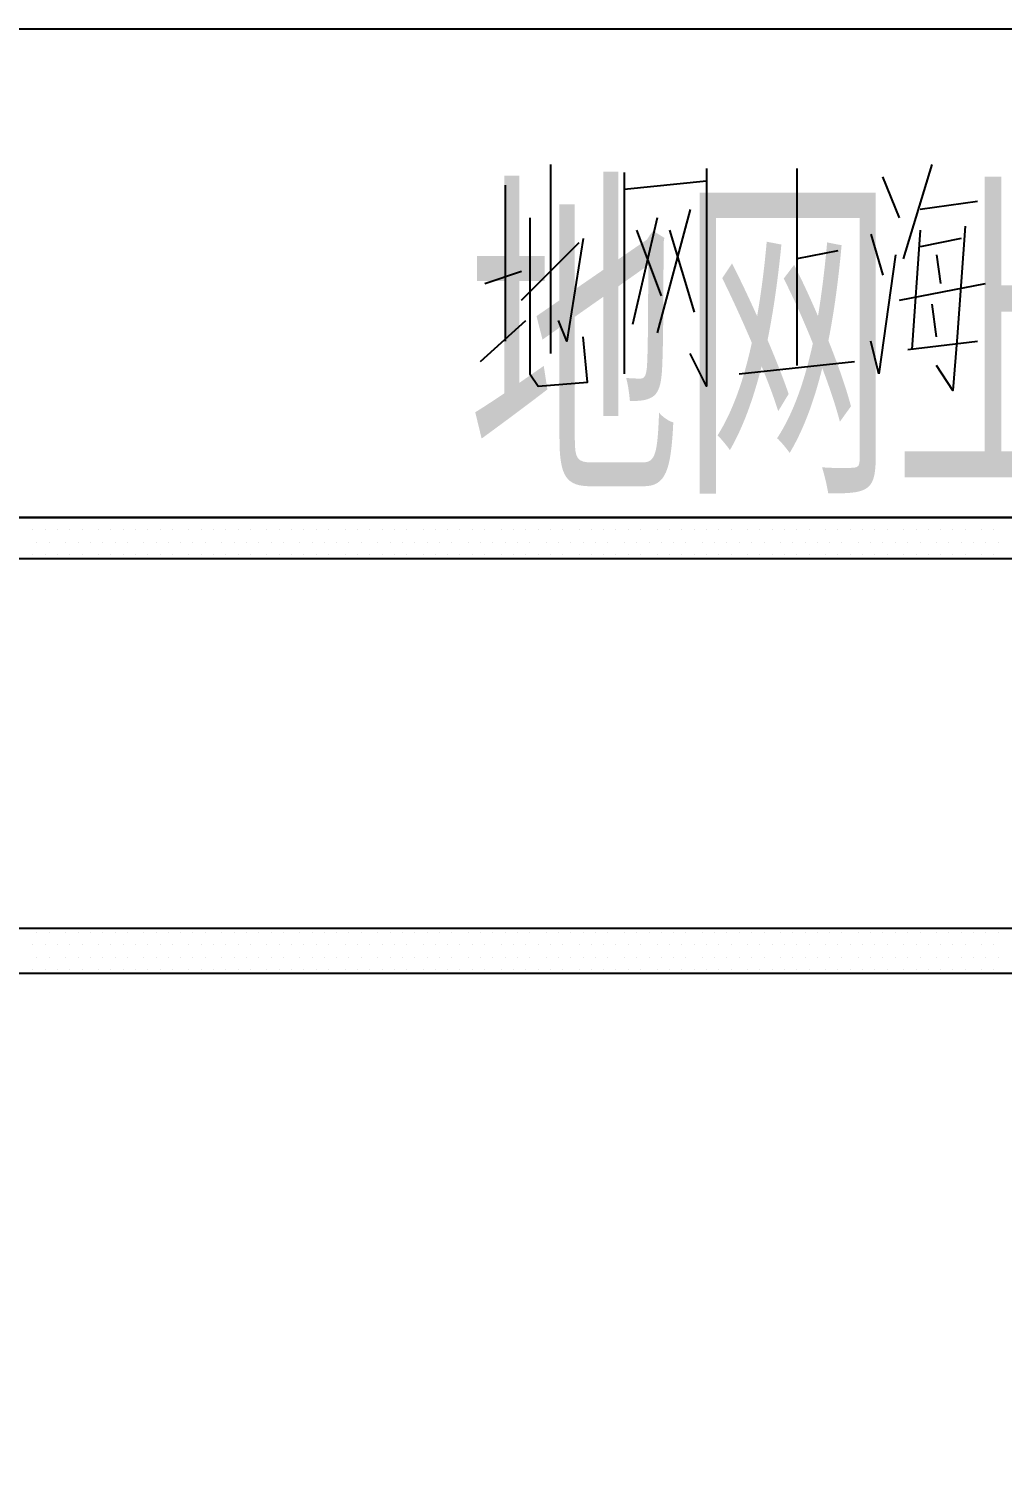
# Model space of a CAD drawing. Header units: metres. Extents: x 17 to 1264, y 17 to 859.
# Drawn here: x 204.8 to 238.9, y 737.7 to 788.3 of the extents above; entities that cross this region are included whole.
import ezdxf

# ---------------------------------------------------------------- set-up
doc = ezdxf.new("R2010")
doc.units = ezdxf.units.M
for name, color, linetype in [('LINES', 7, 'Continuous'), ('POLYLINES', 4, 'Continuous'), ('RECTS', 7, 'Continuous'), ('TEXTS', 3, 'Continuous')]:
    doc.layers.add(name, color=color, linetype=linetype)

msp = doc.modelspace()

# ---------------------------------------------------------------- linework, layer by layer
at = {"layer": 'LINES'}
for p, q in [((223.05, 783.5), (223.05, 776.88)), ((235.43, 780.19), (236.44, 783.5)), ((225.64, 783.22), (225.64, 776.16)), ((231.69, 783.36), (231.69, 776.45)), ((235.29, 781.63), (234.71, 783.07)), ((221.47, 782.78), (221.47, 777.31)), ((225.64, 782.64), (228.52, 782.93)), ((238.03, 782.21), (236.01, 781.92)), ((226.79, 781.63), (225.93, 777.89)), ((227.95, 781.92), (226.79, 777.6)), ((226.07, 781.2), (226.94, 778.9)), ((227.23, 781.2), (228.09, 778.32)), ((234.28, 781.06), (234.71, 779.62)), ((236.01, 781.2), (235.72, 777.02)), ((237.59, 781.34), (237.31, 777.46)), ((222.04, 778.75), (224.06, 780.77)), ((233.13, 780.48), (231.69, 780.19)), ((237.45, 780.91), (236.01, 780.62)), ((235.15, 780.34), (234.57, 776.16)), ((236.59, 780.34), (236.73, 779.33)), ((220.75, 779.33), (222.04, 779.76)), ((235.29, 778.75), (238.31, 779.33)), ((236.59, 777.46), (236.44, 778.61)), ((220.6, 776.59), (222.19, 778.03)), ((234.57, 776.16), (234.28, 777.31)), ((235.58, 777.02), (238.03, 777.31)), ((229.67, 776.16), (233.71, 776.59)), ((204.91, 770.69), (204.91, 770.69)), ((205.34, 770.69), (205.34, 770.69)), ((205.77, 770.69), (205.77, 770.69)), ((206.2, 770.69), (206.2, 770.69)), ((206.63, 770.69), (206.63, 770.69)), ((207.21, 770.69), (207.21, 770.69)), ((207.64, 770.69), (207.64, 770.69)), ((208.07, 770.69), (208.07, 770.69)), ((208.51, 770.69), (208.51, 770.69)), ((208.94, 770.69), (208.94, 770.69)), ((209.37, 770.69), (209.37, 770.69)), ((209.8, 770.69), (209.8, 770.69)), ((210.38, 770.69), (210.38, 770.69)), ((210.81, 770.69), (210.81, 770.69)), ((211.24, 770.69), (211.24, 770.69)), ((211.67, 770.69), (211.67, 770.69)), ((212.11, 770.69), (212.11, 770.69)), ((212.54, 770.69), (212.54, 770.69)), ((213.11, 770.69), (213.11, 770.69)), ((213.55, 770.69), (213.55, 770.69)), ((213.98, 770.69), (213.98, 770.69)), ((214.41, 770.69), (214.41, 770.69)), ((214.84, 770.69), (214.84, 770.69)), ((215.27, 770.69), (215.27, 770.69)), ((215.85, 770.69), (215.85, 770.69)), ((216.28, 770.69), (216.28, 770.69)), ((216.71, 770.69), (216.71, 770.69)), ((217.15, 770.69), (217.15, 770.69)), ((217.58, 770.69), (217.58, 770.69)), ((218.01, 770.69), (218.01, 770.69)), ((218.59, 770.69), (218.59, 770.69)), ((219.02, 770.69), (219.02, 770.69)), ((219.45, 770.69), (219.45, 770.69)), ((219.88, 770.69), (219.88, 770.69)), ((220.31, 770.69), (220.31, 770.69)), ((220.75, 770.69), (220.75, 770.69)), ((221.32, 770.69), (221.32, 770.69)), ((221.75, 770.69), (221.75, 770.69)), ((222.19, 770.69), (222.19, 770.69)), ((222.62, 770.69), (222.62, 770.69)), ((223.05, 770.69), (223.05, 770.69)), ((223.48, 770.69), (223.48, 770.69)), ((224.06, 770.69), (224.06, 770.69)), ((224.49, 770.69), (224.49, 770.69)), ((224.92, 770.69), (224.92, 770.69)), ((225.35, 770.69), (225.35, 770.69)), ((225.79, 770.69), (225.79, 770.69)), ((226.22, 770.69), (226.22, 770.69)), ((226.79, 770.69), (226.79, 770.69)), ((227.23, 770.69), (227.23, 770.69)), ((227.66, 770.69), (227.66, 770.69)), ((228.09, 770.69), (228.09, 770.69)), ((228.52, 770.69), (228.52, 770.69)), ((228.95, 770.69), (228.95, 770.69)), ((229.39, 770.69), (229.39, 770.69)), ((229.96, 770.69), (229.96, 770.69)), ((230.39, 770.69), (230.39, 770.69)), ((230.83, 770.69), (230.83, 770.69)), ((231.26, 770.69), (231.26, 770.69)), ((231.69, 770.69), (231.69, 770.69)), ((232.12, 770.69), (232.12, 770.69)), ((232.7, 770.69), (232.7, 770.69)), ((233.13, 770.69), (233.13, 770.69)), ((233.56, 770.69), (233.56, 770.69)), ((233.99, 770.69), (233.99, 770.69)), ((234.43, 770.69), (234.43, 770.69)), ((234.86, 770.69), (234.86, 770.69)), ((235.43, 770.69), (235.43, 770.69)), ((235.87, 770.69), (235.87, 770.69)), ((236.3, 770.69), (236.3, 770.69)), ((236.73, 770.69), (236.73, 770.69)), ((237.16, 770.69), (237.16, 770.69)), ((237.59, 770.69), (237.59, 770.69)), ((238.17, 770.69), (238.17, 770.69)), ((238.6, 770.69), (238.6, 770.69)), ((204.91, 769.82), (204.91, 769.82)), ((205.05, 770.26), (205.05, 770.26)), ((205.34, 769.82), (205.34, 769.82)), ((205.48, 770.26), (205.48, 770.26)), ((205.77, 769.82), (205.77, 769.82)), ((206.06, 770.26), (206.06, 770.26)), ((206.2, 769.82), (206.2, 769.82)), ((206.49, 770.26), (206.49, 770.26)), ((206.63, 769.82), (206.63, 769.82)), ((206.92, 770.26), (206.92, 770.26)), ((207.21, 769.82), (207.21, 769.82)), ((207.35, 770.26), (207.35, 770.26)), ((207.64, 769.82), (207.64, 769.82)), ((207.79, 770.26), (207.79, 770.26)), ((208.07, 769.82), (208.07, 769.82)), ((208.22, 770.26), (208.22, 770.26)), ((208.51, 769.82), (208.51, 769.82)), ((208.79, 770.26), (208.79, 770.26)), ((208.94, 769.82), (208.94, 769.82)), ((209.23, 770.26), (209.23, 770.26)), ((209.37, 769.82), (209.37, 769.82)), ((209.66, 770.26), (209.66, 770.26)), ((209.8, 769.82), (209.8, 769.82)), ((210.09, 770.26), (210.09, 770.26)), ((210.38, 769.82), (210.38, 769.82)), ((210.52, 770.26), (210.52, 770.26)), ((210.81, 769.82), (210.81, 769.82)), ((210.95, 770.26), (210.95, 770.26)), ((211.24, 769.82), (211.24, 769.82)), ((211.53, 770.26), (211.53, 770.26)), ((211.67, 769.82), (211.67, 769.82)), ((211.96, 770.26), (211.96, 770.26)), ((212.11, 769.82), (212.11, 769.82)), ((212.39, 770.26), (212.39, 770.26)), ((212.54, 769.82), (212.54, 769.82)), ((212.83, 770.26), (212.83, 770.26)), ((213.11, 769.82), (213.11, 769.82)), ((213.26, 770.26), (213.26, 770.26)), ((213.55, 769.82), (213.55, 769.82)), ((213.69, 770.26), (213.69, 770.26)), ((213.98, 769.82), (213.98, 769.82)), ((214.27, 770.26), (214.27, 770.26)), ((214.41, 769.82), (214.41, 769.82)), ((214.7, 770.26), (214.7, 770.26)), ((214.84, 769.82), (214.84, 769.82)), ((215.13, 770.26), (215.13, 770.26)), ((215.27, 769.82), (215.27, 769.82)), ((215.56, 770.26), (215.56, 770.26)), ((215.85, 769.82), (215.85, 769.82)), ((215.99, 770.26), (215.99, 770.26)), ((216.28, 769.82), (216.28, 769.82)), ((216.43, 770.26), (216.43, 770.26)), ((216.71, 769.82), (216.71, 769.82)), ((217, 770.26), (217, 770.26)), ((217.15, 769.82), (217.15, 769.82)), ((217.43, 770.26), (217.43, 770.26)), ((217.58, 769.82), (217.58, 769.82)), ((217.87, 770.26), (217.87, 770.26)), ((218.01, 769.82), (218.01, 769.82)), ((218.3, 770.26), (218.3, 770.26)), ((218.59, 769.82), (218.59, 769.82)), ((218.73, 770.26), (218.73, 770.26)), ((219.02, 769.82), (219.02, 769.82)), ((219.16, 770.26), (219.16, 770.26)), ((219.45, 769.82), (219.45, 769.82)), ((219.59, 770.26), (219.59, 770.26)), ((219.88, 769.82), (219.88, 769.82)), ((220.17, 770.26), (220.17, 770.26)), ((220.31, 769.82), (220.31, 769.82)), ((220.6, 770.26), (220.6, 770.26)), ((220.75, 769.82), (220.75, 769.82)), ((221.03, 770.26), (221.03, 770.26)), ((221.32, 769.82), (221.32, 769.82)), ((221.47, 770.26), (221.47, 770.26)), ((221.75, 769.82), (221.75, 769.82)), ((221.9, 770.26), (221.9, 770.26)), ((222.19, 769.82), (222.19, 769.82)), ((222.33, 770.26), (222.33, 770.26)), ((222.62, 769.82), (222.62, 769.82)), ((222.91, 770.26), (222.91, 770.26)), ((223.05, 769.82), (223.05, 769.82)), ((223.34, 770.26), (223.34, 770.26)), ((223.48, 769.82), (223.48, 769.82)), ((223.77, 770.26), (223.77, 770.26)), ((224.06, 769.82), (224.06, 769.82)), ((224.2, 770.26), (224.2, 770.26)), ((224.49, 769.82), (224.49, 769.82)), ((224.63, 770.26), (224.63, 770.26)), ((224.92, 769.82), (224.92, 769.82)), ((225.07, 770.26), (225.07, 770.26)), ((225.35, 769.82), (225.35, 769.82)), ((225.64, 770.26), (225.64, 770.26)), ((225.79, 769.82), (225.79, 769.82)), ((226.07, 770.26), (226.07, 770.26)), ((226.22, 769.82), (226.22, 769.82)), ((226.51, 770.26), (226.51, 770.26)), ((226.79, 769.82), (226.79, 769.82)), ((226.94, 770.26), (226.94, 770.26)), ((227.23, 769.82), (227.23, 769.82)), ((227.37, 770.26), (227.37, 770.26)), ((227.66, 769.82), (227.66, 769.82)), ((227.8, 770.26), (227.8, 770.26)), ((228.09, 769.82), (228.09, 769.82)), ((228.38, 770.26), (228.38, 770.26)), ((228.52, 769.82), (228.52, 769.82)), ((228.81, 770.26), (228.81, 770.26)), ((228.95, 769.82), (228.95, 769.82)), ((229.24, 770.26), (229.24, 770.26)), ((229.39, 769.82), (229.39, 769.82)), ((229.67, 770.26), (229.67, 770.26)), ((229.96, 769.82), (229.96, 769.82)), ((230.11, 770.26), (230.11, 770.26)), ((230.39, 769.82), (230.39, 769.82)), ((230.54, 770.26), (230.54, 770.26)), ((230.83, 769.82), (230.83, 769.82)), ((231.11, 770.26), (231.11, 770.26)), ((231.26, 769.82), (231.26, 769.82)), ((231.55, 770.26), (231.55, 770.26)), ((231.69, 769.82), (231.69, 769.82)), ((231.98, 770.26), (231.98, 770.26)), ((232.12, 769.82), (232.12, 769.82)), ((232.41, 770.26), (232.41, 770.26)), ((232.7, 769.82), (232.7, 769.82)), ((232.84, 770.26), (232.84, 770.26)), ((233.13, 769.82), (233.13, 769.82)), ((233.27, 770.26), (233.27, 770.26)), ((233.56, 769.82), (233.56, 769.82)), ((233.85, 770.26), (233.85, 770.26)), ((233.99, 769.82), (233.99, 769.82)), ((234.28, 770.26), (234.28, 770.26)), ((234.43, 769.82), (234.43, 769.82)), ((234.71, 770.26), (234.71, 770.26)), ((234.86, 769.82), (234.86, 769.82)), ((235.15, 770.26), (235.15, 770.26)), ((235.43, 769.82), (235.43, 769.82)), ((235.58, 770.26), (235.58, 770.26)), ((235.87, 769.82), (235.87, 769.82)), ((236.01, 770.26), (236.01, 770.26)), ((236.3, 769.82), (236.3, 769.82)), ((236.59, 770.26), (236.59, 770.26)), ((236.73, 769.82), (236.73, 769.82)), ((237.02, 770.26), (237.02, 770.26)), ((237.16, 769.82), (237.16, 769.82)), ((237.45, 770.26), (237.45, 770.26)), ((237.59, 769.82), (237.59, 769.82)), ((237.88, 770.26), (237.88, 770.26)), ((238.17, 769.82), (238.17, 769.82)), ((238.31, 770.26), (238.31, 770.26)), ((238.6, 769.82), (238.6, 769.82)), ((238.75, 770.26), (238.75, 770.26)), ((205.05, 756.58), (205.05, 756.58)), ((205.48, 756.58), (205.48, 756.58)), ((206.06, 756.58), (206.06, 756.58)), ((206.49, 756.58), (206.49, 756.58)), ((206.92, 756.58), (206.92, 756.58)), ((207.35, 756.58), (207.35, 756.58)), ((207.79, 756.58), (207.79, 756.58)), ((208.22, 756.58), (208.22, 756.58)), ((208.79, 756.58), (208.79, 756.58)), ((209.23, 756.58), (209.23, 756.58)), ((209.66, 756.58), (209.66, 756.58)), ((210.09, 756.58), (210.09, 756.58)), ((210.52, 756.58), (210.52, 756.58)), ((210.95, 756.58), (210.95, 756.58)), ((211.53, 756.58), (211.53, 756.58)), ((211.96, 756.58), (211.96, 756.58)), ((212.39, 756.58), (212.39, 756.58)), ((212.83, 756.58), (212.83, 756.58)), ((213.26, 756.58), (213.26, 756.58)), ((213.69, 756.58), (213.69, 756.58)), ((214.27, 756.58), (214.27, 756.58)), ((214.7, 756.58), (214.7, 756.58)), ((215.13, 756.58), (215.13, 756.58)), ((215.56, 756.58), (215.56, 756.58)), ((215.99, 756.58), (215.99, 756.58)), ((216.43, 756.58), (216.43, 756.58)), ((217, 756.58), (217, 756.58)), ((217.43, 756.58), (217.43, 756.58)), ((217.87, 756.58), (217.87, 756.58)), ((218.3, 756.58), (218.3, 756.58)), ((218.73, 756.58), (218.73, 756.58)), ((219.16, 756.58), (219.16, 756.58)), ((219.59, 756.58), (219.59, 756.58)), ((220.17, 756.58), (220.17, 756.58)), ((220.6, 756.58), (220.6, 756.58)), ((221.03, 756.58), (221.03, 756.58)), ((221.47, 756.58), (221.47, 756.58)), ((221.9, 756.58), (221.9, 756.58)), ((222.33, 756.58), (222.33, 756.58)), ((222.91, 756.58), (222.91, 756.58)), ((223.34, 756.58), (223.34, 756.58)), ((223.77, 756.58), (223.77, 756.58)), ((224.2, 756.58), (224.2, 756.58)), ((224.63, 756.58), (224.63, 756.58)), ((225.07, 756.58), (225.07, 756.58)), ((225.64, 756.58), (225.64, 756.58)), ((226.07, 756.58), (226.07, 756.58)), ((226.51, 756.58), (226.51, 756.58)), ((226.94, 756.58), (226.94, 756.58)), ((227.37, 756.58), (227.37, 756.58)), ((227.8, 756.58), (227.8, 756.58)), ((228.38, 756.58), (228.38, 756.58)), ((228.81, 756.58), (228.81, 756.58)), ((229.24, 756.58), (229.24, 756.58)), ((229.67, 756.58), (229.67, 756.58)), ((230.11, 756.58), (230.11, 756.58)), ((230.54, 756.58), (230.54, 756.58)), ((231.11, 756.58), (231.11, 756.58)), ((231.55, 756.58), (231.55, 756.58)), ((231.98, 756.58), (231.98, 756.58)), ((232.41, 756.58), (232.41, 756.58)), ((232.84, 756.58), (232.84, 756.58)), ((233.27, 756.58), (233.27, 756.58)), ((233.85, 756.58), (233.85, 756.58)), ((234.28, 756.58), (234.28, 756.58)), ((234.71, 756.58), (234.71, 756.58)), ((235.15, 756.58), (235.15, 756.58)), ((235.58, 756.58), (235.58, 756.58)), ((236.01, 756.58), (236.01, 756.58)), ((236.59, 756.58), (236.59, 756.58)), ((237.02, 756.58), (237.02, 756.58)), ((237.45, 756.58), (237.45, 756.58)), ((237.88, 756.58), (237.88, 756.58)), ((238.31, 756.58), (238.31, 756.58)), ((238.75, 756.58), (238.75, 756.58)), ((204.91, 756.14), (204.91, 756.14)), ((205.05, 755.71), (205.05, 755.71)), ((205.34, 756.14), (205.34, 756.14)), ((205.48, 755.71), (205.48, 755.71)), ((205.77, 756.14), (205.77, 756.14)), ((206.06, 755.71), (206.06, 755.71)), ((206.2, 756.14), (206.2, 756.14)), ((206.49, 755.71), (206.49, 755.71)), ((206.63, 756.14), (206.63, 756.14)), ((206.92, 755.71), (206.92, 755.71)), ((207.21, 756.14), (207.21, 756.14)), ((207.35, 755.71), (207.35, 755.71)), ((207.64, 756.14), (207.64, 756.14)), ((207.79, 755.71), (207.79, 755.71)), ((208.07, 756.14), (208.07, 756.14)), ((208.22, 755.71), (208.22, 755.71)), ((208.51, 756.14), (208.51, 756.14)), ((208.79, 755.71), (208.79, 755.71)), ((208.94, 756.14), (208.94, 756.14)), ((209.23, 755.71), (209.23, 755.71)), ((209.37, 756.14), (209.37, 756.14)), ((209.66, 755.71), (209.66, 755.71)), ((209.8, 756.14), (209.8, 756.14)), ((210.09, 755.71), (210.09, 755.71)), ((210.38, 756.14), (210.38, 756.14)), ((210.52, 755.71), (210.52, 755.71)), ((210.81, 756.14), (210.81, 756.14)), ((210.95, 755.71), (210.95, 755.71)), ((211.24, 756.14), (211.24, 756.14)), ((211.53, 755.71), (211.53, 755.71)), ((211.67, 756.14), (211.67, 756.14)), ((211.96, 755.71), (211.96, 755.71)), ((212.11, 756.14), (212.11, 756.14)), ((212.39, 755.71), (212.39, 755.71)), ((212.54, 756.14), (212.54, 756.14)), ((212.83, 755.71), (212.83, 755.71)), ((213.11, 756.14), (213.11, 756.14)), ((213.26, 755.71), (213.26, 755.71)), ((213.55, 756.14), (213.55, 756.14)), ((213.69, 755.71), (213.69, 755.71)), ((213.98, 756.14), (213.98, 756.14)), ((214.27, 755.71), (214.27, 755.71)), ((214.41, 756.14), (214.41, 756.14)), ((214.7, 755.71), (214.7, 755.71)), ((214.84, 756.14), (214.84, 756.14)), ((215.13, 755.71), (215.13, 755.71)), ((215.27, 756.14), (215.27, 756.14)), ((215.56, 755.71), (215.56, 755.71)), ((215.85, 756.14), (215.85, 756.14)), ((215.99, 755.71), (215.99, 755.71)), ((216.28, 756.14), (216.28, 756.14)), ((216.43, 755.71), (216.43, 755.71)), ((216.71, 756.14), (216.71, 756.14)), ((217, 755.71), (217, 755.71)), ((217.15, 756.14), (217.15, 756.14)), ((217.43, 755.71), (217.43, 755.71)), ((217.58, 756.14), (217.58, 756.14)), ((217.87, 755.71), (217.87, 755.71)), ((218.01, 756.14), (218.01, 756.14)), ((218.3, 755.71), (218.3, 755.71)), ((218.59, 756.14), (218.59, 756.14)), ((218.73, 755.71), (218.73, 755.71)), ((219.02, 756.14), (219.02, 756.14)), ((219.16, 755.71), (219.16, 755.71)), ((219.45, 756.14), (219.45, 756.14)), ((219.59, 755.71), (219.59, 755.71)), ((219.88, 756.14), (219.88, 756.14)), ((220.17, 755.71), (220.17, 755.71)), ((220.31, 756.14), (220.31, 756.14)), ((220.6, 755.71), (220.6, 755.71)), ((220.75, 756.14), (220.75, 756.14)), ((221.03, 755.71), (221.03, 755.71)), ((221.32, 756.14), (221.32, 756.14)), ((221.47, 755.71), (221.47, 755.71)), ((221.75, 756.14), (221.75, 756.14)), ((221.9, 755.71), (221.9, 755.71)), ((222.19, 756.14), (222.19, 756.14)), ((222.33, 755.71), (222.33, 755.71)), ((222.62, 756.14), (222.62, 756.14)), ((222.91, 755.71), (222.91, 755.71)), ((223.05, 756.14), (223.05, 756.14)), ((223.34, 755.71), (223.34, 755.71)), ((223.48, 756.14), (223.48, 756.14)), ((223.77, 755.71), (223.77, 755.71)), ((224.06, 756.14), (224.06, 756.14)), ((224.2, 755.71), (224.2, 755.71)), ((224.49, 756.14), (224.49, 756.14)), ((224.63, 755.71), (224.63, 755.71)), ((224.92, 756.14), (224.92, 756.14)), ((225.07, 755.71), (225.07, 755.71)), ((225.35, 756.14), (225.35, 756.14)), ((225.64, 755.71), (225.64, 755.71)), ((225.79, 756.14), (225.79, 756.14)), ((226.07, 755.71), (226.07, 755.71)), ((226.22, 756.14), (226.22, 756.14)), ((226.51, 755.71), (226.51, 755.71)), ((226.79, 756.14), (226.79, 756.14)), ((226.94, 755.71), (226.94, 755.71)), ((227.23, 756.14), (227.23, 756.14)), ((227.37, 755.71), (227.37, 755.71)), ((227.66, 756.14), (227.66, 756.14)), ((227.8, 755.71), (227.8, 755.71)), ((228.09, 756.14), (228.09, 756.14)), ((228.38, 755.71), (228.38, 755.71)), ((228.52, 756.14), (228.52, 756.14)), ((228.81, 755.71), (228.81, 755.71)), ((228.95, 756.14), (228.95, 756.14)), ((229.24, 755.71), (229.24, 755.71)), ((229.39, 756.14), (229.39, 756.14)), ((229.67, 755.71), (229.67, 755.71)), ((229.96, 756.14), (229.96, 756.14)), ((230.11, 755.71), (230.11, 755.71)), ((230.39, 756.14), (230.39, 756.14)), ((230.54, 755.71), (230.54, 755.71)), ((230.83, 756.14), (230.83, 756.14)), ((231.11, 755.71), (231.11, 755.71)), ((231.26, 756.14), (231.26, 756.14)), ((231.55, 755.71), (231.55, 755.71)), ((231.69, 756.14), (231.69, 756.14)), ((231.98, 755.71), (231.98, 755.71)), ((232.12, 756.14), (232.12, 756.14)), ((232.41, 755.71), (232.41, 755.71)), ((232.7, 756.14), (232.7, 756.14)), ((232.84, 755.71), (232.84, 755.71)), ((233.13, 756.14), (233.13, 756.14)), ((233.27, 755.71), (233.27, 755.71)), ((233.56, 756.14), (233.56, 756.14)), ((233.85, 755.71), (233.85, 755.71)), ((233.99, 756.14), (233.99, 756.14)), ((234.28, 755.71), (234.28, 755.71)), ((234.43, 756.14), (234.43, 756.14)), ((234.71, 755.71), (234.71, 755.71)), ((234.86, 756.14), (234.86, 756.14)), ((235.15, 755.71), (235.15, 755.71)), ((235.43, 756.14), (235.43, 756.14)), ((235.58, 755.71), (235.58, 755.71)), ((235.87, 756.14), (235.87, 756.14)), ((236.01, 755.71), (236.01, 755.71)), ((236.3, 756.14), (236.3, 756.14)), ((236.59, 755.71), (236.59, 755.71)), ((236.73, 756.14), (236.73, 756.14)), ((237.02, 755.71), (237.02, 755.71)), ((237.16, 756.14), (237.16, 756.14)), ((237.45, 755.71), (237.45, 755.71)), ((237.59, 756.14), (237.59, 756.14)), ((237.88, 755.71), (237.88, 755.71)), ((238.17, 756.14), (238.17, 756.14)), ((238.31, 755.71), (238.31, 755.71)), ((238.6, 756.14), (238.6, 756.14)), ((238.75, 755.71), (238.75, 755.71)), ((204.91, 755.28), (204.91, 755.28)), ((205.34, 755.28), (205.34, 755.28)), ((205.77, 755.28), (205.77, 755.28)), ((206.2, 755.28), (206.2, 755.28)), ((206.63, 755.28), (206.63, 755.28)), ((207.21, 755.28), (207.21, 755.28)), ((207.64, 755.28), (207.64, 755.28)), ((208.07, 755.28), (208.07, 755.28)), ((208.51, 755.28), (208.51, 755.28)), ((208.94, 755.28), (208.94, 755.28)), ((209.37, 755.28), (209.37, 755.28)), ((209.8, 755.28), (209.8, 755.28)), ((210.38, 755.28), (210.38, 755.28)), ((210.81, 755.28), (210.81, 755.28)), ((211.24, 755.28), (211.24, 755.28)), ((211.67, 755.28), (211.67, 755.28)), ((212.11, 755.28), (212.11, 755.28)), ((212.54, 755.28), (212.54, 755.28)), ((213.11, 755.28), (213.11, 755.28)), ((213.55, 755.28), (213.55, 755.28)), ((213.98, 755.28), (213.98, 755.28)), ((214.41, 755.28), (214.41, 755.28)), ((214.84, 755.28), (214.84, 755.28)), ((215.27, 755.28), (215.27, 755.28)), ((215.85, 755.28), (215.85, 755.28)), ((216.28, 755.28), (216.28, 755.28)), ((216.71, 755.28), (216.71, 755.28)), ((217.15, 755.28), (217.15, 755.28)), ((217.58, 755.28), (217.58, 755.28)), ((218.01, 755.28), (218.01, 755.28)), ((218.59, 755.28), (218.59, 755.28)), ((219.02, 755.28), (219.02, 755.28)), ((219.45, 755.28), (219.45, 755.28)), ((219.88, 755.28), (219.88, 755.28)), ((220.31, 755.28), (220.31, 755.28)), ((220.75, 755.28), (220.75, 755.28)), ((221.32, 755.28), (221.32, 755.28)), ((221.75, 755.28), (221.75, 755.28)), ((222.19, 755.28), (222.19, 755.28)), ((222.62, 755.28), (222.62, 755.28)), ((223.05, 755.28), (223.05, 755.28)), ((223.48, 755.28), (223.48, 755.28)), ((224.06, 755.28), (224.06, 755.28)), ((224.49, 755.28), (224.49, 755.28)), ((224.92, 755.28), (224.92, 755.28)), ((225.35, 755.28), (225.35, 755.28)), ((225.79, 755.28), (225.79, 755.28)), ((226.22, 755.28), (226.22, 755.28)), ((226.79, 755.28), (226.79, 755.28)), ((227.23, 755.28), (227.23, 755.28)), ((227.66, 755.28), (227.66, 755.28)), ((228.09, 755.28), (228.09, 755.28)), ((228.52, 755.28), (228.52, 755.28)), ((228.95, 755.28), (228.95, 755.28)), ((229.39, 755.28), (229.39, 755.28)), ((229.96, 755.28), (229.96, 755.28)), ((230.39, 755.28), (230.39, 755.28)), ((230.83, 755.28), (230.83, 755.28)), ((231.26, 755.28), (231.26, 755.28)), ((231.69, 755.28), (231.69, 755.28)), ((232.12, 755.28), (232.12, 755.28)), ((232.7, 755.28), (232.7, 755.28)), ((233.13, 755.28), (233.13, 755.28)), ((233.56, 755.28), (233.56, 755.28)), ((233.99, 755.28), (233.99, 755.28)), ((234.43, 755.28), (234.43, 755.28)), ((234.86, 755.28), (234.86, 755.28)), ((235.43, 755.28), (235.43, 755.28)), ((235.87, 755.28), (235.87, 755.28)), ((236.3, 755.28), (236.3, 755.28)), ((236.73, 755.28), (236.73, 755.28)), ((237.16, 755.28), (237.16, 755.28)), ((237.59, 755.28), (237.59, 755.28)), ((238.17, 755.28), (238.17, 755.28)), ((238.6, 755.28), (238.6, 755.28)), ((179.13, 755.14), (327.59, 755.14))]:
    msp.add_line(p, q, dxfattribs=at)
at = {"layer": 'POLYLINES'}
for points in [[(228.52, 783.36), (228.52, 775.73), (227.95, 776.88)], [(222.33, 781.63), (222.33, 776.16), (222.62, 775.73), (224.35, 775.87), (224.2, 777.46)], [(224.2, 780.91), (223.63, 777.31), (223.34, 778.03)], [(237.31, 777.46), (237.16, 775.58), (236.59, 776.45)]]:
    msp.add_lwpolyline(points, dxfattribs=at)
at = {"layer": 'RECTS'}
for points in [[(170.49, 788.26), (342.57, 788.26), (342.57, 771.12), (170.49, 771.12)], [(170.49, 771.12), (342.57, 771.12), (342.57, 139.97), (170.49, 139.97)], [(171.93, 769.68), (341.13, 769.68), (341.13, 141.41), (171.93, 141.41)], [(177.69, 756.72), (335.37, 756.72), (335.37, 151.2), (177.69, 151.2)], [(179.13, 755.14), (333.93, 755.14), (333.93, 152.64), (179.13, 152.64)]]:
    msp.add_lwpolyline(points, dxfattribs=at)

# ---------------------------------------------------------------- texts
at = {"layer": 'TEXTS', "width": 0.636107}
msp.add_text('地网上海贝尔SDH设备屏', height=9.02, dxfattribs=at).set_placement((220.17, 772.92))

doc.saveas('drawing.dxf')
